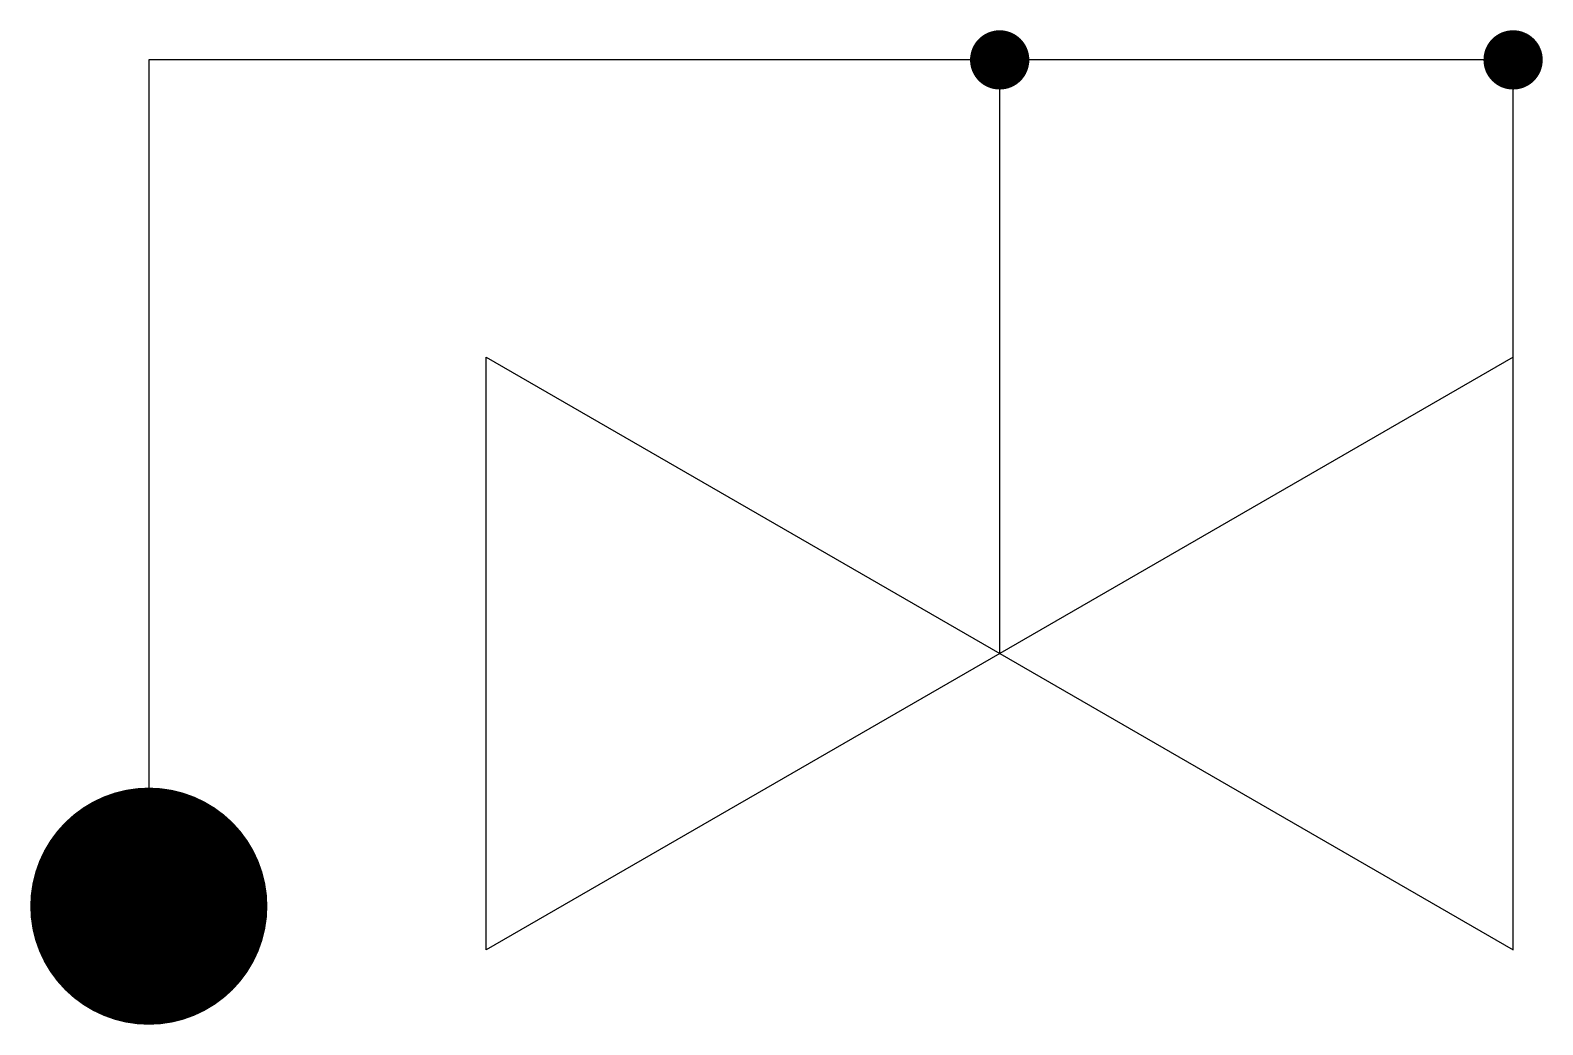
# Model space of a CAD drawing. Header units: millimetres. Extents: x -10132.53 to -10132.147, y 52.874 to 53.126.
import ezdxf

# ---------------------------------------------------------------- set-up
doc = ezdxf.new("R2010")
doc.units = ezdxf.units.MM
doc.header["$LTSCALE"] = 10
doc.layers.add('Tub_Válvulas', color=2, linetype='Continuous')

msp = doc.modelspace()

# ---------------------------------------------------------------- linework, layer by layer
at = {"layer": 'Tub_Válvulas'}
for p, q in [((-10132.28422, 53.11846), (-10132.4995, 53.11846)), ((-10132.4995, 53.11846), (-10132.4995, 52.93392)), ((-10132.28422, 52.96828), (-10132.28422, 53.11846)), ((-10132.15432, 53.11846), (-10132.28422, 53.11846)), ((-10132.15432, 53.04328), (-10132.15432, 53.11846))]:
    msp.add_line(p, q, dxfattribs=at)
for points, const_width in [([(-10132.28797, 53.11846, 1), (-10132.28047, 53.11846, 1)], 0.0075), ([(-10132.15807, 53.11846, 1), (-10132.15057, 53.11846, 1)], 0.0075), ([(-10132.5145, 52.90432, 1), (-10132.4845, 52.90432, 1)], 0.03)]:
    msp.add_lwpolyline(points, format="xyb", close=True, dxfattribs=dict(at, const_width=const_width))
for points in [[(-10132.41412, 52.89328), (-10132.41412, 53.04328), (-10132.28422, 52.96828)], [(-10132.15432, 52.89328), (-10132.15432, 53.04328), (-10132.28422, 52.96828)]]:
    msp.add_lwpolyline(points, close=True, dxfattribs=at)

doc.saveas('drawing.dxf')
